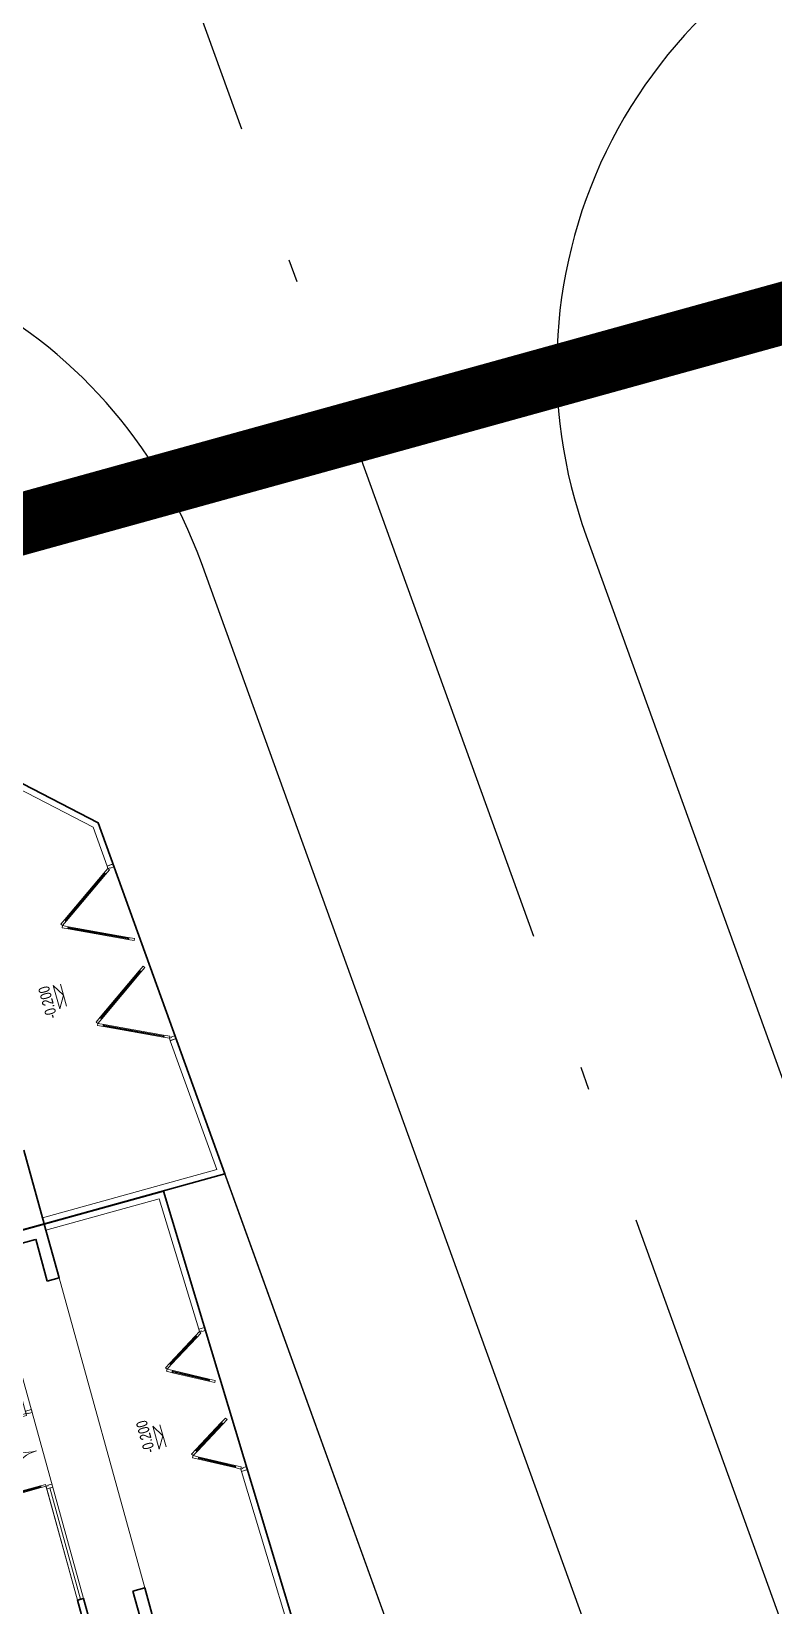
# Model space of a CAD drawing. Header units: metres. Extents: x 551291 to 569219, y 2064429 to 2066248.
# Drawn here: x 552750.54 to 552762.54, y 2065866.56 to 2065892 of the extents above; entities that cross this region are included whole.
import ezdxf

# ---------------------------------------------------------------- set-up
doc = ezdxf.new("R2010")
doc.units = ezdxf.units.M
for name, pattern in [('$AUDIT_BAD_LTYPE2', [0]), ('ACAD_ISO10W100', [18.5, 12, -3, 0.5, -3]), ('CENTER', [2, 1.25, -0.25, 0.25, -0.25]), ('HIDDEN', [0.375, 0.25, -0.125])]:
    doc.linetypes.add(name, pattern=pattern)
doc.layers.get('0').update_dxf_attribs({"linetype": 'CONTINUOUS'})
for name, color, linetype in [('-AREA', 2, 'CONTINUOUS'), ('APOLIC', 7, 'CONTINUOUS'), ('ChiaLo', 128, 'CENTER'), ('datOlienke', 42, 'CONTINUOUS'), ('LogDg', 7, 'CONTINUOUS'), ('LoLK', 6, 'CONTINUOUS'), ('RANHGIOI', 2, 'HIDDEN'), ('TimDg', 222, 'CONTINUOUS'), ('ViaHeS', 32, 'CONTINUOUS')]:
    doc.layers.add(name, color=color, linetype=linetype)
for name, color, linetype, lineweight in [('-DOOR', 137, 'CONTINUOUS', 9), ('-HATCH', 8, 'CONTINUOUS', 5), ('-KH', 143, 'CONTINUOUS', 13), ('-LINE1', 7, 'CONTINUOUS', 18), ('-LINE2', 252, 'CONTINUOUS', 9), ('-TEXT', 7, 'CONTINUOUS', 15), ('-WALL', 4, 'CONTINUOUS', 35)]:
    doc.layers.add(name, color=color, linetype=linetype, lineweight=lineweight)
doc.styles.add('1', font='arial.ttf')

# ---------------------------------------------------------------- blocks, each defined once
blk = doc.blocks.new('CONG2')
at = {"layer": '-LINE1', "lineweight": 18}
blk.add_line((257137, -126793), (257137, -126693), dxfattribs=at)
at = {"ltscale": 100}
for p, q in [((255907, -126606), (256397, -125757)), ((256427, -125775), (255937, -126623)), ((256527, -125775), (257017, -126623)), ((257047, -126606), (256557, -125757))]:
    blk.add_line(p, q, dxfattribs=at)
at = {"color": 8, "ltscale": 100}
for points in [[(256412, -125755), (256421, -125760), (255921, -126626), (255912, -126621)], [(256541, -125755), (256533, -125760), (257033, -126626), (257041, -126621)]]:
    blk.add_lwpolyline(points, close=True, dxfattribs=at)
at = {"ltscale": 100}
for points in [[(256477, -125688), (256427, -125775), (256416, -125768), (256421, -125760), (256412, -125755), (256407, -125763), (256397, -125757), (256447, -125671)], [(256477, -125688), (256527, -125775), (256538, -125768), (256533, -125760), (256541, -125755), (256546, -125763), (256557, -125757), (256507, -125671)], [(255917, -126612), (255912, -126621), (255921, -126626), (255926, -126617), (255937, -126623), (255887, -126710), (255857, -126693), (255907, -126606)], [(257036, -126612), (257041, -126621), (257033, -126626), (257028, -126617), (257017, -126623), (257067, -126710), (257097, -126693), (257047, -126606)], [(257087, -126728), (257097, -126728), (257097, -126693), (257137, -126693), (257137, -126793), (257087, -126793)]]:
    blk.add_lwpolyline(points, close=True, dxfattribs=at)
blk = doc.blocks.new('MAU M12SH')
at = {"layer": '-KH'}
blk.add_line((-2072, -2419), (-2440, -2419), dxfattribs=at)
blk.add_lwpolyline([(-2451, -2301), (-2061, -2301), (-2256, -2419)], close=True, dxfattribs=at)
blk.add_solid([(-2256, -2419), (-2256, -2301), (-2451, -2301), (-2256, -2419)], dxfattribs=at)
at = {"layer": '-LINE1', "linetype": 'Continuous', "ltscale": 10}
for p, q in [((-433, -3655), (-425, -3755)), ((-3424, -3886), (-3416, -3986))]:
    blk.add_line(p, q, dxfattribs=at)
for points in [[(-433, -3655), (234, -3603), (5166, 1725), (5166, 12819)], [(-5634, -1132), (-5634, -4057), (-3424, -3886)]]:
    blk.add_lwpolyline(points, dxfattribs=at)
at = {"layer": '-WALL'}
for p, q in [((-5734, -1132), (-5734, 12318)), ((-4500, -1132), (-5734, -1132))]:
    blk.add_line(p, q, dxfattribs=at)
blk.add_lwpolyline([(281, -3700), (5266, 1686), (5266, 14318), (-5734, 14318), (-5734, -4165)], close=True, dxfattribs=at)
at = {"layer": '-DOOR', "xscale": -1, "rotation": 4.42525478137429}
blk.add_blockref('CONG2', (243171, 142269), dxfattribs=at)
at = {"layer": '-DOOR', "rotation": 4.425254781350256}
blk.add_blockref('CONG2', (-266579, 102820), dxfattribs=at)
at = {"layer": '-TEXT', "style": '1', "width": 0.75}
blk.add_text('-0.200', height=180, dxfattribs=at).set_placement((-2569, -2231))
blk = doc.blocks.new('*U1100')
for points in [[(22, 564), (22, 734), (50, 734), (50, 706), (27, 706), (27, 564)], [(0, 0), (50, 0), (50, -40), (60, -40), (60, -123), (0, -123)], [(1599, 0), (1549, 0), (1549, -40), (1539, -40), (1539, -123), (1599, -123)]]:
    blk.add_lwpolyline(points, close=True)
for points in [[(50, 670), (90, 670), (90, 770), (50, 770), (50, 670)], [(50, 673), (50, 100)], [(1549, 629), (1509, 629), (1509, 729), (1549, 729), (1549, 629)], [(1549, 632), (1549, 100)], [(50, 100), (90, 100), (90, 0), (50, 0), (50, 100)], [(1549, 100), (1509, 100), (1509, 0), (1549, 0), (1549, 100)]]:
    blk.add_lwpolyline(points)
at = {"ltscale": 0.3}
for points in [[(820, 0, 0.414214), (50, 770, 0.414214)], [(820, 0, -0.414214), (1549, 729, -0.414214)]]:
    blk.add_lwpolyline(points, format="xyb", dxfattribs=at)
at = {"layer": 'APOLIC', "linetype": '$AUDIT_BAD_LTYPE2'}
for p, q in [((70, 100), (70, 670)), ((90, 670), (90, 100)), ((1509, 629), (1509, 100)), ((1529, 100), (1529, 629))]:
    blk.add_line(p, q, dxfattribs=at)
blk = doc.blocks.new('C2')
at = {"layer": '-LINE1', "lineweight": 18}
blk.add_line((191910, -38809), (191841, -38737), dxfattribs=at)
at = {"ltscale": 100}
for p, q in [((191847, -38612), (191705, -38029)), ((191739, -38021), (191881, -38604)), ((191812, -37952), (192387, -38121)), ((192397, -38087), (191821, -37918))]:
    blk.add_line(p, q, dxfattribs=at)
for points in [[(191716, -37924), (191812, -37952), (191815, -37940), (191805, -37937), (191808, -37927), (191818, -37930), (191821, -37918), (191725, -37890)], [(191716, -37924), (191739, -38021), (191727, -38024), (191725, -38014), (191715, -38016), (191717, -38026), (191705, -38029), (191682, -37932)], [(192394, -38099), (192403, -38102), (192400, -38111), (192391, -38109), (192387, -38121), (192483, -38149), (192493, -38115), (192397, -38087)], [(191859, -38609), (191861, -38619), (191871, -38616), (191869, -38607), (191881, -38604), (191904, -38701), (191870, -38709), (191847, -38612)], [(191902, -38728), (191895, -38735), (191870, -38709), (191841, -38737), (191910, -38809), (191947, -38775)]]:
    blk.add_lwpolyline(points, close=True, dxfattribs=at)
at = {"color": 8, "ltscale": 100}
for points in [[(191715, -38016), (191725, -38014), (191871, -38616), (191861, -38619)], [(191808, -37927), (191805, -37937), (192400, -38111), (192403, -38102)]]:
    blk.add_lwpolyline(points, close=True, dxfattribs=at)
blk = doc.blocks.new('MAU M10SH')
at = {"layer": '-DOOR'}
for p, q in [((800, 0), (2667, 0)), ((2667, -50), (800, -50))]:
    blk.add_line(p, q, dxfattribs=at)
blk.add_lwpolyline([(2740, 0), (800, 0), (800, -100), (5800, -100), (5800, 0), (3893, 0)], dxfattribs=at)
at = {"layer": '-HATCH'}
blk.add_line((5800, -100), (800, -100), dxfattribs=at)
at = {"layer": '-KH'}
blk.add_line((2808, -2039), (3176, -2039), dxfattribs=at)
blk.add_lwpolyline([(3187, -1921), (2797, -1921), (2992, -2039)], close=True, dxfattribs=at)
blk.add_solid([(2992, -2039), (2992, -1921), (3187, -1921), (2992, -2039)], dxfattribs=at)
at = {"layer": '-LINE1'}
for p, q in [((2101, -3210), (2098, -3110)), ((4500, -3154), (4498, -3054))]:
    blk.add_line(p, q, dxfattribs=at)
for points in [[(6700, 12350), (6700, 14250), (-2100, 14250), (-2100, -3208), (2098, -3110)], [(4498, -3054), (6700, -3002), (6700, -1100)]]:
    blk.add_lwpolyline(points, dxfattribs=at)
at = {"layer": '-LINE2'}
blk.add_line((700, -1100), (5900, -1100), dxfattribs=at)
at = {"layer": '-WALL'}
for p, q in [((6800, 12350), (6800, -1096)), ((800, 0), (0, 0)), ((800, 0), (800, -100)), ((800, -100), (0, -100)), ((6600, -100), (6600, -896)), ((700, -900), (0, -900)), ((700, -900), (700, -1100)), ((6600, -900), (5900, -900)), ((5900, -900), (5900, -1100)), ((700, -1100), (-200, -1100)), ((6800, -1100), (5900, -1100))]:
    blk.add_line(p, q, dxfattribs=at)
blk.add_lwpolyline([(6800, -3100), (6800, 14350), (-2200, 14350), (-2200, -3310)], close=True, dxfattribs=at)
at = {"layer": '-DOOR', "xscale": -0.8130081300813009, "yscale": 0.8130081300813009, "zscale": 0.8130081300813009}
blk.add_blockref('*U1100', (3967, 0), dxfattribs=at)
at = {"layer": '-DOOR', "rotation": 317.706486857325}
blk.add_blockref('C2', (-113741, 154640), dxfattribs=at)
at = {"layer": '-DOOR', "xscale": -1, "rotation": 44.96683109927837}
blk.add_blockref('C2', (112853, 159927), dxfattribs=at)
at = {"layer": '-TEXT', "style": '1', "width": 0.75}
blk.add_text('-0.200', height=180, dxfattribs=at).set_placement((2783, -1851))

msp = doc.modelspace()

# ---------------------------------------------------------------- linework, layer by layer
at = {"layer": 'ChiaLo', "ltscale": 5}
msp.add_lwpolyline([(552735.855, 2065868.61), (552753.67, 2065873.537)], dxfattribs=at)
at = {"layer": 'datOlienke'}
msp.add_lwpolyline([(552751.618, 2065879.21), (552745.099, 2065882.579), (552645.084, 2065854.919), (552641.63, 2065848.777), (552649.823, 2065819.916), (552656.007, 2065816.439), (552758.744, 2065844.851), (552761.863, 2065850.886)], close=True, dxfattribs=at)
at = {"layer": 'LogDg'}
for points in [[(552834.308, 2065821.113), (552808.662, 2065892.021, 0.391769), (552790.558, 2065901.376), (552764.902, 2065894.281, 0.43702), (552759.511, 2065883.849), (552788.229, 2065804.447, 0.414214), (552798.473, 2065799.645), (552829.506, 2065810.869, 0.414214)], [(552635.592, 2065848.074), (552644.054, 2065818.265, 0.412228), (552653.883, 2065812.739), (552759.156, 2065841.853, 0.43702), (552764.547, 2065852.284), (552753.289, 2065883.409, 0.391769), (552743.634, 2065888.399), (552642.547, 2065860.443, 0.416202)]]:
    msp.add_lwpolyline(points, format="xyb", close=True, dxfattribs=at)
at = {"layer": 'LoLK'}
for points in [[(552751.618, 2065879.21), (552745.099, 2065882.579), (552732.923, 2065879.212), (552735.855, 2065868.61), (552753.67, 2065873.537)], [(552753.67, 2065873.537), (552735.855, 2065868.61), (552738.254, 2065859.935), (552756.74, 2065865.048)]]:
    msp.add_lwpolyline(points, close=True, dxfattribs=at)
at = {"layer": 'RANHGIOI', "color": 1, "ltscale": 9, "const_width": 1}
msp.add_lwpolyline([(553192.795, 2066065.552), (552852.13, 2065917.062), (552851.284, 2065916.699, -0.005137), (552817.38, 2065902.569), (552530.906, 2065823.343, -0.020567), (552489.898, 2065813.798), (552444.68, 2065805.217, -0.021218), (552401.701, 2065798.935), (552284.485, 2065786.856), (552281.659, 2065769.592, 0.128574), (552287.703, 2065705.115), (552292.618, 2065691.616, 0.039408), (552300.98, 2065673.287), (552313.951, 2065649.921), (552360.554, 2065580.983, -0.11987), (552385.419, 2065514.078), (552400.206, 2065388.529), (552403.648, 2065367.199), (552408.852, 2065368.84), (552857.643, 2065519.452, 0.050684), (553038.548, 2065601.341), (553209.442, 2065700.633)], format="xyb", dxfattribs=at)
at = {"layer": 'TimDg', "linetype": 'ACAD_ISO10W100', "ltscale": 0.75}
msp.add_lwpolyline([(552838.89, 2065655.558), (552751.624, 2065896.834)], dxfattribs=at)
at = {"layer": 'ViaHeS'}
msp.add_lwpolyline([(552751.618, 2065879.21), (552745.099, 2065882.579), (552645.084, 2065854.919), (552641.63, 2065848.777), (552649.823, 2065819.916), (552656.007, 2065816.439), (552758.744, 2065844.851), (552761.863, 2065850.886)], close=True, dxfattribs=at)

# ---------------------------------------------------------------- next in the draw order: block references
at = {"layer": '-LINE1', "xscale": 0.001, "yscale": 0.001, "zscale": 0.001, "rotation": 105.4590241096012}
msp.add_blockref('MAU M12SH', (552748.127, 2065877.953), dxfattribs=at)

# ---------------------------------------------------------------- next in the draw order: block references
at = {"layer": '-AREA', "xscale": 0.001, "yscale": 0.001, "zscale": 0.001, "rotation": 105.4438953312181}
msp.add_blockref('MAU M10SH', (552751.5, 2065865.877), dxfattribs=at)

doc.saveas('drawing.dxf')
